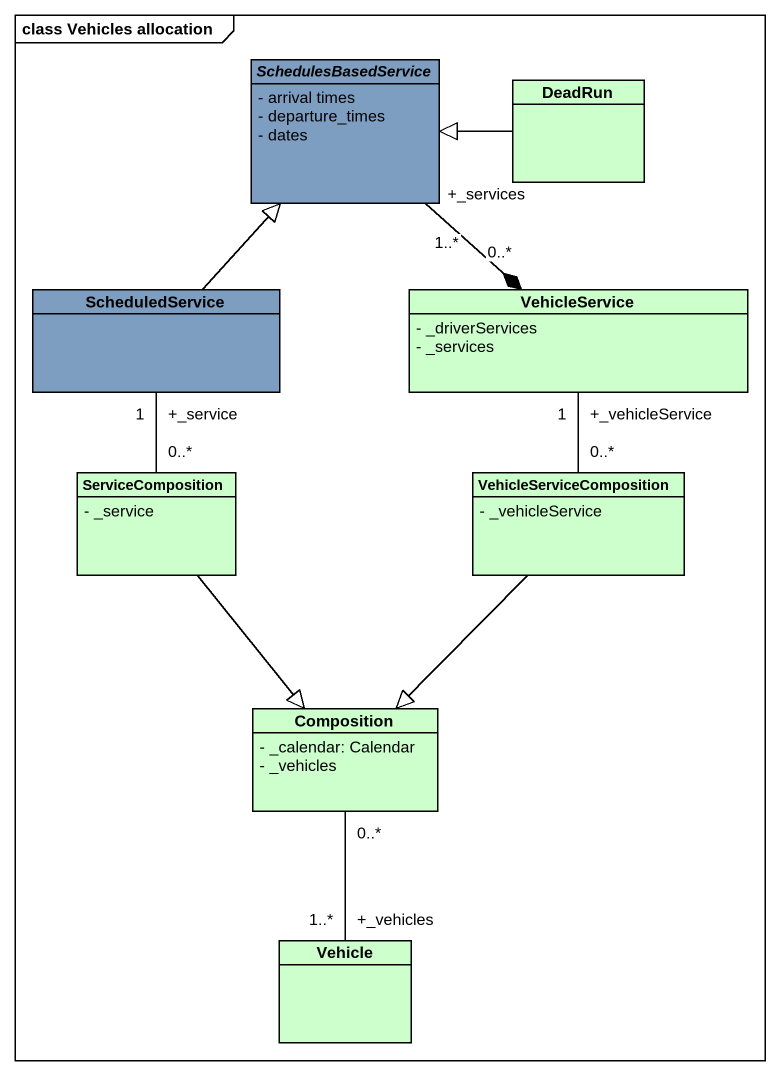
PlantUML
@startuml
mainframe class Vehicles allocation
hide circle
hide empty members
skinparam classAttributeIconSize 0
abstract class SchedulesBasedService #7D9EC0 {
  - arrival times
  - departure_times
  - dates
}
class DeadRun #CCFFCC
class ScheduledService #7D9EC0
class VehicleService #CCFFCC {
  - _driverServices
  - _services
}
class ServiceComposition #CCFFCC {
  - _service
}
class VehicleServiceComposition #CCFFCC {
  - _vehicleService
}
class Composition #CCFFCC {
  - _calendar: Calendar
  - _vehicles
}
class Vehicle #CCFFCC
SchedulesBasedService "+_services\n1..*" --* "0..*" VehicleService
DeadRun -left-|> SchedulesBasedService
ScheduledService -up-|> SchedulesBasedService
ScheduledService "+_service\n1" -- "0..*" ServiceComposition
VehicleService "+_vehicleService\n1" -- "0..*" VehicleServiceComposition
ServiceComposition --|> Composition
VehicleServiceComposition --|> Composition
Vehicle "+_vehicles\n1..*" -up- "0..*" Composition
@enduml
